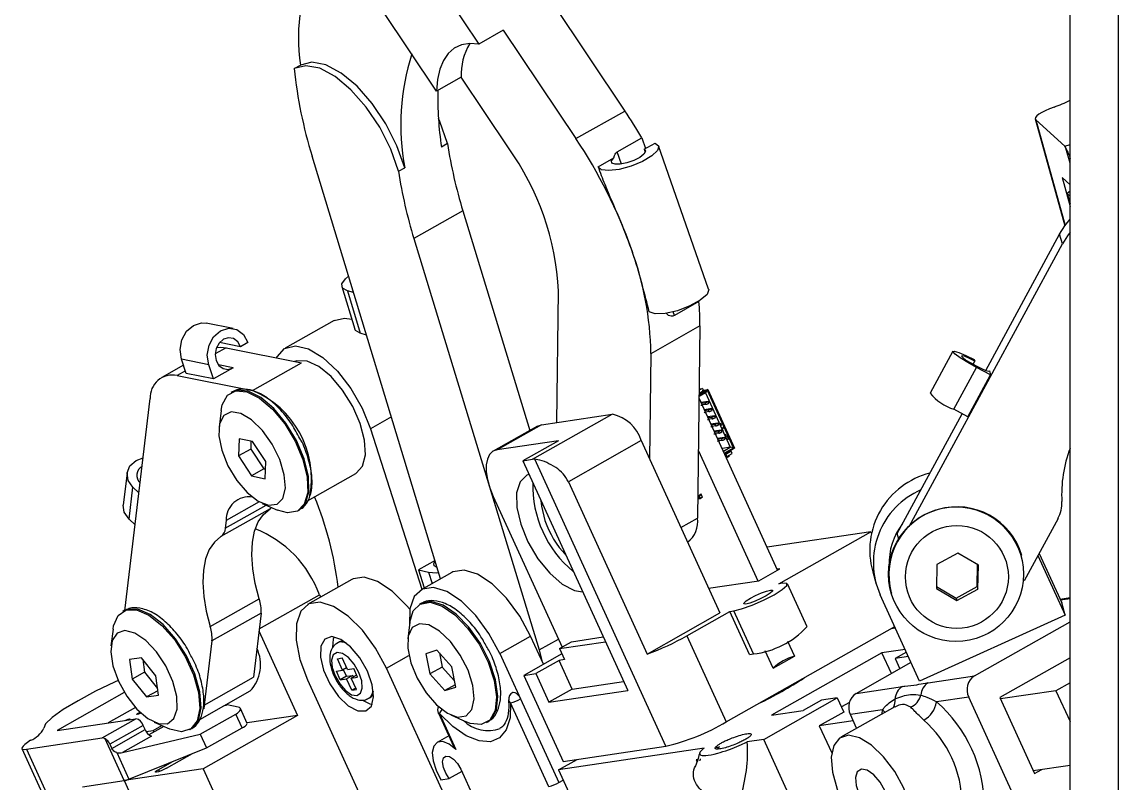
# Model space of a CAD drawing. Header units: millimetres. Extents: x -294 to 2792, y 5 to 1659.
# Drawn here: x 358.06 to 371.77, y 556.09 to 565.61 of the extents above; entities that cross this region are included whole.
import ezdxf

# ---------------------------------------------------------------- set-up
doc = ezdxf.new("R2010")
doc.units = ezdxf.units.MM
doc.layers.get('0').update_dxf_attribs({"lineweight": 18})

msp = doc.modelspace()

# ---------------------------------------------------------------- linework, layer by layer
at = {"color": 7, "linetype": 'Continuous', "lineweight": 25}
for p, q in [((371.173, 554.969), (371.173, 569.457)), ((371.773, 569.353), (371.773, 555.531)), ((362.773, 566.829), (363.773, 565.336)), ((363.247, 564.747), (362.57, 565.757)), ((364.694, 565.856), (365.603, 564.499)), ((364.08, 565.51), (363.773, 565.336)), ((364.08, 565.51), (364.989, 564.153)), ((361.466, 565.029), (361.542, 565.072)), ((363.554, 564.921), (363.247, 564.747)), ((364.145, 564.039), (363.554, 564.921)), ((364.989, 564.153), (365.603, 564.499)), ((370.737, 564.399), (371.107, 563.063)), ((370.744, 564.388), (371.105, 564.061)), ((370.744, 564.388), (371.109, 563.067)), ((363.384, 564.091), (363.307, 564.048)), ((365.507, 563.988), (365.814, 564.162)), ((365.814, 564.162), (365.86, 564.029)), ((365.845, 564.02), (365.981, 564.097)), ((365.561, 563.835), (365.507, 563.988)), ((365.845, 564.02), (365.858, 563.984)), ((366.65, 562.269), (366.024, 564.062)), ((371.105, 564.061), (371.173, 564.082)), ((371.173, 563.846), (371.121, 564.033)), ((371.173, 563.957), (371.159, 563.952)), ((363.296, 558.649), (361.688, 563.935)), ((365.268, 563.802), (365.464, 563.913)), ((371.159, 563.952), (371.173, 563.9)), ((362.77, 563.745), (362.847, 563.788)), ((371.073, 563.667), (371.173, 563.306)), ((371.073, 563.667), (371.173, 563.576)), ((371.173, 563.495), (371.136, 563.468)), ((371.136, 563.468), (371.173, 563.435)), ((371.136, 563.468), (371.173, 563.337)), ((363.576, 563.25), (362.963, 562.903)), ((363.576, 563.25), (364.412, 560.503)), ((362.963, 562.903), (364.528, 557.757)), ((370.117, 561.254), (371.042, 562.96)), ((371.077, 562.837), (371.042, 562.96)), ((369.159, 559.303), (371.077, 562.837)), ((362.061, 562.302), (362.223, 561.77)), ((362.207, 562.229), (362.13, 562.251)), ((362.13, 562.251), (362.292, 561.718)), ((364.75, 560.602), (364.771, 562.246)), ((366.528, 562.115), (366.222, 561.942)), ((366.527, 562.119), (366.528, 562.115)), ((366.222, 561.942), (366.206, 561.987)), ((360.702, 561.779), (360.362, 561.846)), ((361.965, 561.878), (361.351, 561.531)), ((366.542, 561.81), (365.928, 561.463)), ((366.542, 561.81), (366.512, 559.407)), ((362.369, 561.697), (362.292, 561.718)), ((360.612, 561.538), (360.476, 561.46)), ((360.793, 561.551), (360.531, 561.603)), ((360.612, 561.538), (361.557, 561.35)), ((360.886, 561.603), (360.793, 561.551)), ((369.707, 561.493), (369.423, 560.969)), ((360.395, 561.326), (360.054, 561.394)), ((360.114, 561.215), (360.054, 561.394)), ((360.943, 561.003), (361.557, 561.35)), ((365.928, 561.463), (365.912, 560.146)), ((369.958, 561.331), (369.979, 561.371)), ((369.974, 561.39), (369.979, 561.371)), ((360.079, 561.321), (359.807, 561.167)), ((360.103, 561.25), (359.999, 561.191)), ((360.455, 561.147), (360.114, 561.215)), ((360.455, 561.147), (360.395, 561.326)), ((360.7, 561.286), (360.455, 561.147)), ((360.7, 561.286), (360.516, 561.322)), ((369.718, 560.768), (370.002, 561.292)), ((370.178, 561.199), (370.002, 561.292)), ((370.162, 561.243), (370.164, 561.248)), ((370.164, 561.248), (370.178, 561.199)), ((359.999, 561.191), (360.943, 561.003)), ((366.537, 561.076), (366.532, 561.073)), ((369.894, 560.675), (370.178, 561.199)), ((360.689, 560.985), (360.673, 560.976)), ((366.638, 561.014), (366.531, 560.954)), ((366.531, 560.971), (366.585, 561.002)), ((366.634, 561.001), (366.531, 560.943)), ((366.61, 560.972), (366.531, 560.927)), ((366.573, 561.029), (366.532, 561.005)), ((366.532, 561.023), (366.573, 561.029)), ((366.568, 561.004), (366.638, 561.014)), ((366.573, 561.029), (366.585, 561.002)), ((366.61, 560.972), (366.634, 561.001)), ((366.61, 560.972), (366.92, 560.293)), ((366.961, 560.286), (366.634, 561.001)), ((366.638, 561.014), (366.972, 560.282)), ((359.346, 558.246), (359.662, 560.902)), ((367.513, 558.757), (366.53, 560.908)), ((366.644, 560.865), (366.556, 560.852)), ((366.56, 560.844), (366.603, 560.85)), ((366.579, 560.806), (366.569, 560.828)), ((366.613, 560.829), (366.572, 560.822)), ((366.603, 560.85), (366.613, 560.829)), ((366.654, 560.844), (366.644, 560.865)), ((360.551, 560.754), (360.524, 560.545)), ((362.681, 560.672), (362.418, 560.524)), ((364.448, 560.142), (365.445, 560.706)), ((364.557, 560.573), (365.445, 560.706)), ((366.685, 560.776), (366.597, 560.763)), ((366.601, 560.754), (366.644, 560.76)), ((366.62, 560.716), (366.61, 560.738)), ((366.654, 560.739), (366.613, 560.733)), ((366.726, 560.686), (366.638, 560.673)), ((366.642, 560.664), (366.685, 560.67)), ((366.644, 560.76), (366.654, 560.739)), ((366.695, 560.754), (366.685, 560.776)), ((366.685, 560.67), (366.695, 560.649)), ((366.736, 560.664), (366.726, 560.686)), ((369.009, 559.214), (369.823, 560.713)), ((369.894, 560.675), (369.718, 560.768)), ((364.508, 560.557), (363.956, 560.245)), ((364.557, 560.573), (364.005, 560.261)), ((364.508, 560.557), (364.557, 560.573)), ((366.661, 560.626), (366.652, 560.648)), ((366.695, 560.649), (366.654, 560.643)), ((366.767, 560.596), (366.679, 560.583)), ((366.683, 560.574), (366.726, 560.581)), ((366.702, 560.537), (366.693, 560.558)), ((366.736, 560.559), (366.695, 560.553)), ((366.726, 560.581), (366.736, 560.559)), ((366.777, 560.574), (366.767, 560.596)), ((366.791, 560.584), (366.79, 560.584)), ((366.792, 560.61), (366.792, 560.61)), ((366.792, 560.592), (366.792, 560.592)), ((366.794, 560.606), (366.794, 560.606)), ((366.8, 560.589), (366.8, 560.589)), ((366.805, 560.561), (366.805, 560.561)), ((366.807, 560.578), (366.807, 560.578)), ((366.807, 560.562), (366.807, 560.562)), ((366.811, 560.57), (366.811, 560.57)), ((366.812, 560.563), (366.812, 560.563)), ((366.812, 560.551), (366.812, 560.551)), ((366.814, 560.564), (366.813, 560.564)), ((366.817, 560.526), (366.817, 560.525)), ((366.821, 560.549), (366.82, 560.548)), ((366.821, 560.542), (366.821, 560.542)), ((366.823, 560.543), (366.823, 560.543)), ((366.823, 560.543), (366.827, 560.536)), ((366.827, 560.536), (366.827, 560.536)), ((360.775, 560.399), (360.768, 560.184)), ((360.945, 560.365), (360.775, 560.399)), ((362.418, 560.524), (363.06, 558.516)), ((366.808, 560.506), (366.72, 560.493)), ((366.724, 560.484), (366.767, 560.491)), ((366.743, 560.447), (366.734, 560.468)), ((366.777, 560.469), (366.736, 560.463)), ((366.849, 560.416), (366.761, 560.403)), ((366.765, 560.395), (366.808, 560.401)), ((366.767, 560.491), (366.777, 560.469)), ((366.818, 560.485), (366.808, 560.506)), ((366.808, 560.401), (366.818, 560.379)), ((366.823, 560.523), (366.823, 560.523)), ((366.829, 560.525), (366.829, 560.525)), ((366.839, 560.508), (366.839, 560.508)), ((366.841, 560.504), (366.841, 560.504)), ((366.859, 560.395), (366.849, 560.416)), ((366.851, 560.458), (366.851, 560.458)), ((366.865, 560.448), (366.865, 560.448)), ((366.884, 560.421), (366.884, 560.421)), ((366.891, 560.395), (366.89, 560.385)), ((366.891, 560.395), (366.891, 560.395)), ((360.921, 560.27), (360.768, 560.184)), ((360.924, 560.369), (360.921, 560.27)), ((360.921, 560.27), (361.084, 560.021)), ((361.109, 560.115), (360.945, 560.365)), ((364.77, 560.375), (364.005, 560.261)), ((364.77, 560.375), (364.325, 560.124)), ((365.807, 560.376), (364.897, 559.861)), ((365.807, 560.376), (366.792, 558.22)), ((366.784, 560.357), (366.775, 560.378)), ((366.818, 560.379), (366.777, 560.373)), ((366.824, 560.279), (366.819, 560.276)), ((366.92, 560.293), (366.824, 560.279)), ((366.834, 560.244), (366.92, 560.293)), ((366.844, 560.22), (366.961, 560.286)), ((366.848, 560.211), (366.972, 560.282)), ((366.961, 560.286), (366.92, 560.293)), ((360.768, 560.184), (360.931, 559.934)), ((361.101, 559.9), (361.109, 560.115)), ((364.325, 560.124), (364.448, 560.142)), ((364.325, 560.124), (365.638, 557.249)), ((366.114, 556.553), (364.474, 560.143)), ((366.522, 560.25), (367.266, 558.622)), ((366.864, 560.203), (366.853, 560.201)), ((366.933, 560.242), (366.864, 560.203)), ((366.864, 560.203), (366.876, 560.176)), ((366.865, 560.175), (366.876, 560.176)), ((366.871, 560.161), (366.911, 560.184)), ((366.876, 560.176), (366.945, 560.215)), ((366.892, 560.236), (366.933, 560.242)), ((366.945, 560.215), (366.933, 560.242)), ((361.084, 560.021), (360.931, 559.934)), ((361.084, 560.021), (361.105, 560.017)), ((359.374, 559.971), (359.326, 559.57)), ((360.931, 559.934), (361.101, 559.9)), ((361.632, 559.623), (362.237, 559.964)), ((364.897, 559.861), (365.881, 557.706)), ((359.398, 559.394), (359.446, 559.795)), ((359.522, 559.723), (359.446, 559.795)), ((366.518, 559.786), (366.516, 559.79)), ((366.516, 559.788), (366.517, 559.785)), ((366.516, 559.785), (366.517, 559.785)), ((366.516, 559.783), (366.517, 559.783)), ((366.528, 559.687), (366.554, 559.702)), ((366.561, 559.704), (366.534, 559.699)), ((366.554, 559.702), (366.534, 559.699)), ((366.572, 559.669), (366.553, 559.71)), ((360.603, 559.279), (361.115, 559.568)), ((361.026, 559.61), (360.615, 559.377)), ((361.064, 559.591), (361.256, 559.506)), ((363.955, 559.678), (364.816, 557.793)), ((366.528, 559.687), (366.515, 559.685)), ((366.515, 559.682), (366.527, 559.684)), ((366.515, 559.663), (366.522, 559.648)), ((366.542, 559.652), (366.522, 559.648)), ((366.523, 559.647), (366.544, 559.651)), ((366.542, 559.652), (366.527, 559.684)), ((366.53, 559.685), (366.556, 559.701)), ((366.53, 559.685), (366.545, 559.653)), ((366.544, 559.651), (366.571, 559.667)), ((366.545, 559.651), (366.544, 559.651)), ((366.571, 559.668), (366.545, 559.653)), ((366.556, 559.701), (366.571, 559.668)), ((361.162, 559.522), (360.548, 559.175)), ((361.51, 559.496), (361.525, 559.505)), ((359.474, 559.322), (359.398, 559.394)), ((360.615, 559.377), (360.603, 559.279)), ((366.303, 559.289), (366.512, 559.407)), ((371.022, 559.402), (370.598, 558.62)), ((368.678, 559.235), (367.383, 559.042)), ((367.528, 558.585), (368.678, 559.235)), ((368.678, 559.235), (368.688, 559.214)), ((369.03, 559.142), (369.009, 559.214)), ((369.77, 558.969), (369.506, 558.825)), ((370.026, 558.816), (369.77, 558.969)), ((370.57, 558.937), (370.569, 558.941)), ((370.771, 558.939), (371.112, 558.193)), ((370.785, 558.965), (371.068, 558.346)), ((363.227, 558.878), (363.018, 558.76)), ((363.018, 558.76), (363.091, 558.533)), ((363.018, 558.76), (363.145, 558.73)), ((367.278, 558.624), (367.539, 558.772)), ((367.539, 558.772), (367.508, 558.767)), ((369.506, 558.825), (369.499, 558.528)), ((370.009, 558.55), (370.016, 558.821)), ((370.018, 558.519), (370.026, 558.816)), ((362.185, 558.638), (361.633, 558.326)), ((363.436, 558.728), (363.052, 558.511)), ((363.145, 558.73), (363.19, 558.589)), ((366.65, 558.531), (367.278, 558.624)), ((368.703, 558.735), (368.747, 558.582)), ((367.578, 558.592), (367.528, 558.585)), ((367.881, 558.046), (367.635, 558.585)), ((368.936, 558.471), (368.936, 558.468)), ((369.499, 558.553), (369.746, 558.406)), ((369.499, 558.528), (369.755, 558.375)), ((369.746, 558.406), (370.009, 558.55)), ((369.755, 558.375), (370.018, 558.519)), ((370.009, 558.55), (370.018, 558.519)), ((360.415, 558.049), (361.028, 558.396)), ((361.026, 558.022), (361.781, 558.449)), ((361.781, 558.449), (361.796, 558.418)), ((363.049, 558.338), (363.034, 558.329)), ((369.29, 557.369), (368.798, 558.447)), ((369.746, 558.406), (369.755, 558.375)), ((371.173, 558.408), (371.048, 558.39)), ((371.173, 558.398), (371.052, 558.38)), ((371.112, 558.193), (371.068, 558.346)), ((359.336, 558.249), (359.321, 558.24)), ((361.05, 558.219), (360.436, 557.872)), ((361.05, 558.219), (360.954, 557.415)), ((365.881, 557.706), (366.792, 558.22)), ((366.378, 557.935), (366.915, 558.238)), ((366.915, 558.238), (366.964, 558.246)), ((367.161, 557.699), (366.915, 558.238)), ((367.21, 557.707), (366.964, 558.246)), ((362.911, 558.106), (362.885, 557.898)), ((371.112, 558.193), (369.29, 557.369)), ((369.976, 557.435), (371.173, 558.111)), ((359.198, 558.018), (359.172, 557.809)), ((361.023, 557.997), (361.507, 556.938)), ((364.038, 557.714), (364.421, 557.931)), ((364.583, 557.578), (364.421, 557.931)), ((364.936, 557.861), (365.331, 557.92)), ((366.378, 557.935), (366.87, 556.857)), ((366.87, 556.857), (368.979, 558.049)), ((368.94, 558.027), (368.986, 558.034)), ((360.436, 557.872), (360.34, 557.068)), ((364.528, 557.757), (364.77, 557.894)), ((364.783, 557.775), (364.936, 557.861)), ((364.783, 557.775), (365.359, 557.86)), ((367.637, 557.868), (367.724, 557.678)), ((359.553, 557.658), (359.405, 557.636)), ((359.734, 557.435), (359.553, 557.658)), ((362.005, 557.648), (362.064, 557.657)), ((362.071, 557.505), (362.005, 557.648)), ((362.13, 557.513), (362.064, 557.657)), ((362.618, 557.529), (362.899, 557.687)), ((363.25, 557.756), (363.113, 557.711)), ((363.113, 557.711), (363.162, 557.457)), ((363.436, 557.547), (363.25, 557.756)), ((363.281, 557.721), (363.315, 557.544)), ((364.038, 557.714), (364.297, 557.146)), ((364.813, 557.708), (364.339, 557.44)), ((364.528, 557.757), (364.562, 557.622)), ((364.783, 557.775), (364.846, 557.637)), ((367.161, 557.699), (367.21, 557.707)), ((367.458, 557.528), (367.358, 557.747)), ((368.818, 557.721), (367.438, 556.941)), ((367.458, 557.528), (367.724, 557.678)), ((369.109, 557.765), (368.818, 557.721)), ((368.936, 557.463), (368.818, 557.721)), ((369.125, 557.73), (368.983, 557.65)), ((369.15, 557.675), (368.983, 557.65)), ((368.983, 557.65), (369.041, 557.522)), ((371.173, 557.659), (370.293, 557.162)), ((359.405, 557.636), (359.437, 557.391)), ((359.569, 557.638), (359.591, 557.478)), ((362.121, 557.533), (362.071, 557.505)), ((362.118, 557.428), (362.08, 557.51)), ((362.13, 557.513), (362.209, 557.525)), ((362.258, 557.417), (362.209, 557.525)), ((363.357, 555.912), (362.618, 557.529)), ((363.315, 557.544), (363.162, 557.457)), ((363.315, 557.544), (363.47, 557.37)), ((363.485, 557.294), (363.436, 557.547)), ((364.778, 557.626), (364.487, 557.462)), ((364.846, 557.637), (364.778, 557.626)), ((364.942, 557.267), (364.778, 557.626)), ((368.495, 557.214), (369.183, 557.603)), ((359.591, 557.478), (359.437, 557.391)), ((359.437, 557.391), (359.618, 557.169)), ((359.591, 557.478), (359.755, 557.276)), ((359.766, 557.191), (359.734, 557.435)), ((360.34, 557.068), (360.954, 557.415)), ((361.631, 557.382), (362.37, 555.765)), ((361.992, 557.493), (362.071, 557.505)), ((362.041, 557.385), (361.992, 557.493)), ((362.118, 557.428), (362.041, 557.385)), ((362.041, 557.385), (362.12, 557.397)), ((362.118, 557.428), (362.197, 557.44)), ((362.197, 557.44), (362.12, 557.397)), ((362.186, 557.253), (362.12, 557.397)), ((362.246, 557.443), (362.179, 557.406)), ((362.179, 557.406), (362.258, 557.417)), ((362.245, 557.262), (362.179, 557.406)), ((362.206, 557.421), (362.197, 557.44)), ((363.162, 557.457), (363.348, 557.249)), ((364.339, 557.44), (364.487, 557.462)), ((364.339, 557.44), (364.831, 556.362)), ((364.487, 557.462), (364.651, 557.103)), ((369.397, 557.348), (369.976, 557.435)), ((359.759, 557.248), (359.618, 557.169)), ((360.282, 556.888), (360.915, 557.246)), ((362.236, 557.281), (362.186, 557.253)), ((362.186, 557.253), (362.245, 557.262)), ((363.479, 557.323), (363.348, 557.249)), ((363.348, 557.249), (363.485, 557.294)), ((364.942, 557.267), (364.651, 557.103)), ((364.651, 557.103), (365.638, 557.249)), ((364.942, 557.267), (365.586, 557.363)), ((368.495, 557.214), (369.074, 557.3)), ((370.996, 557.247), (370.302, 557.144)), ((371.173, 557.347), (370.996, 557.247)), ((370.996, 557.247), (371.173, 556.861)), ((359.339, 557.225), (358.498, 556.749)), ((359.618, 557.169), (359.766, 557.191)), ((364.148, 557.132), (364.148, 557.133)), ((364.148, 557.132), (364.149, 557.052)), ((364.297, 557.146), (364.776, 556.098)), ((367.34, 556.639), (368.26, 557.159)), ((368.062, 557.13), (367.832, 557)), ((368.26, 557.159), (368.062, 557.13)), ((368.26, 557.159), (368.342, 556.98)), ((368.411, 557.101), (368.312, 557.045)), ((369.905, 557.168), (369.502, 557.108)), ((370.504, 555.857), (369.905, 557.168)), ((370.293, 557.162), (370.728, 556.21)), ((359.478, 557.037), (359.138, 556.845)), ((359.519, 556.973), (359.532, 556.981)), ((360.34, 557.068), (360.333, 557.021)), ((360.609, 557.061), (360.574, 557.053)), ((360.624, 557.07), (360.609, 557.061)), ((360.764, 557.042), (360.624, 557.07)), ((360.878, 556.838), (360.793, 557.024)), ((363.269, 556.965), (363.456, 556.554)), ((363.283, 556.963), (363.489, 556.512)), ((364.65, 556.047), (364.171, 557.096)), ((367.438, 556.941), (367.832, 557)), ((368.342, 556.98), (368.035, 556.807)), ((368.979, 557.047), (368.303, 556.665)), ((368.827, 557.008), (368.424, 556.948)), ((368.823, 556.959), (368.827, 557.008)), ((358.498, 556.749), (359.485, 556.896)), ((359.063, 556.658), (359.485, 556.896)), ((359.711, 556.855), (359.903, 556.77)), ((360.289, 556.702), (360.734, 556.954)), ((361.507, 556.938), (360.326, 556.27)), ((360.812, 556.783), (360.734, 556.954)), ((361.507, 556.938), (360.876, 556.844)), ((363.424, 556.944), (363.616, 556.858)), ((363.87, 556.849), (363.886, 556.858)), ((368.46, 556.87), (368.035, 556.807)), ((368.502, 556.778), (368.424, 556.948)), ((359.575, 556.814), (359.16, 556.579)), ((359.185, 556.526), (359.6, 556.761)), ((359.318, 556.475), (360.289, 556.702)), ((359.6, 556.761), (359.575, 556.814)), ((359.612, 556.738), (359.7, 556.751)), ((359.833, 556.801), (359.647, 556.696)), ((359.7, 556.751), (359.808, 556.812)), ((359.7, 556.751), (359.709, 556.731)), ((360.157, 556.76), (360.172, 556.769)), ((360.289, 556.702), (360.367, 556.532)), ((360.367, 556.532), (360.812, 556.783)), ((368.035, 556.807), (368.19, 556.469)), ((358.116, 556.517), (359.063, 556.658)), ((359.338, 556.123), (359.1, 556.645)), ((359.16, 556.579), (359.185, 556.526)), ((359.679, 556.679), (359.318, 556.475)), ((363.398, 556.682), (363.253, 556.6)), ((364.831, 556.362), (366.114, 556.553)), ((367.015, 556.591), (367.014, 556.591)), ((367.34, 556.639), (367.134, 556.609)), ((367.832, 555.562), (367.34, 556.639)), ((358.058, 556.524), (358.961, 554.548)), ((358.116, 556.517), (359.018, 554.541)), ((359.244, 556.474), (359.396, 556.141)), ((359.396, 556.141), (360.367, 556.532)), ((359.869, 556.279), (360.191, 556.461)), ((366.593, 556.528), (364.773, 556.257)), ((366.739, 556.539), (366.786, 556.546)), ((366.785, 556.546), (366.761, 556.532)), ((366.761, 556.532), (366.786, 556.546)), ((366.779, 556.535), (366.761, 556.532)), ((359.77, 556.264), (359.939, 556.359)), ((364.773, 556.257), (365.004, 556.388)), ((371.173, 556.314), (370.712, 556.246)), ((360.326, 556.27), (359.339, 556.123)), ((359.781, 556.239), (359.77, 556.264)), ((360.326, 556.27), (360.572, 555.731)), ((363.3, 556.134), (363.405, 556.149)), ((363.562, 556.238), (363.405, 556.149)), ((363.548, 556.267), (363.713, 555.907)), ((364.773, 556.257), (365.021, 555.715)), ((370.728, 556.21), (370.821, 556.262)), ((358.816, 556.045), (359.338, 556.123)), ((359.339, 556.123), (359.339, 556.123)), ((359.339, 556.123), (359.585, 555.584)), ((364.776, 556.098), (364.832, 556.129))]:
    msp.add_line(p, q, dxfattribs=at)
for points in [[(363.773, 565.336), (363.661, 565.343), (363.558, 565.326), (363.468, 565.284), (363.392, 565.218), (363.331, 565.13), (363.286, 565.021), (363.258, 564.893), (363.247, 564.747)], [(362.77, 563.745), (362.673, 564.021), (362.535, 564.295), (362.365, 564.549), (362.175, 564.765), (361.978, 564.93), (361.785, 565.033), (361.611, 565.066), (361.466, 565.029)], [(362.847, 563.788), (362.75, 564.064), (362.611, 564.338), (362.442, 564.592), (362.252, 564.808), (362.054, 564.973), (361.862, 565.076), (361.687, 565.11), (361.542, 565.072)], [(370.973, 564.549), (370.914, 564.526), (370.862, 564.503), (370.817, 564.48), (370.781, 564.458), (370.755, 564.437), (370.74, 564.418), (370.736, 564.402), (370.744, 564.388)], [(363.384, 564.091), (363.286, 564.368), (363.269, 564.407)], [(365.981, 564.097), (366.025, 564.061), (366.01, 564.005), (365.939, 563.937), (365.824, 563.869), (365.681, 563.809), (365.532, 563.769), (365.402, 563.753), (365.309, 563.765), (365.268, 563.802)], [(365.845, 564.02), (365.861, 563.995), (365.841, 563.96), (365.79, 563.919), (365.715, 563.881), (365.628, 563.851), (365.545, 563.833), (365.479, 563.832), (365.44, 563.847), (365.435, 563.875), (365.464, 563.913)], [(371.042, 562.96), (371.105, 563.061), (371.173, 563.146)], [(371.173, 562.982), (371.141, 562.938), (371.077, 562.837)], [(362.13, 562.251), (362.07, 562.284), (362.062, 562.337), (362.106, 562.4), (362.145, 562.432)], [(366.65, 562.269), (366.651, 562.265), (366.63, 562.204), (366.546, 562.131), (366.415, 562.06), (366.26, 562.001), (366.106, 561.967), (365.981, 561.962), (365.907, 561.988)], [(361.965, 561.878), (362.093, 561.909), (362.185, 561.895)], [(360.054, 561.394), (360.036, 561.514), (360.058, 561.636), (360.117, 561.744), (360.204, 561.818), (360.305, 561.85), (360.362, 561.846)], [(360.395, 561.326), (360.377, 561.446), (360.399, 561.569), (360.457, 561.676), (360.544, 561.751), (360.645, 561.782), (360.746, 561.765), (360.83, 561.702), (360.886, 561.603)], [(362.292, 561.718), (362.232, 561.752), (362.223, 561.77)], [(360.793, 561.551), (360.759, 561.613), (360.706, 561.652), (360.643, 561.663), (360.58, 561.644), (360.526, 561.597), (360.489, 561.53), (360.475, 561.453), (360.487, 561.378), (360.521, 561.316), (360.574, 561.277), (360.637, 561.266), (360.7, 561.286)], [(360.493, 561.54), (360.546, 561.545), (360.612, 561.538)], [(361.245, 561.412), (361.251, 561.424), (361.345, 561.528), (361.479, 561.562), (361.643, 561.523), (361.823, 561.414), (362.005, 561.244), (362.173, 561.027), (362.315, 560.78), (362.418, 560.524)], [(370.002, 561.292), (369.894, 561.352), (369.799, 561.411), (369.734, 561.459), (369.707, 561.489), (369.723, 561.496), (369.779, 561.48), (369.868, 561.442), (369.974, 561.39)], [(362.319, 560.055), (362.355, 560.197), (362.345, 560.38), (362.291, 560.589), (362.197, 560.803), (362.071, 561.005), (361.926, 561.177), (361.773, 561.302), (361.626, 561.371), (361.498, 561.376), (361.47, 561.367)], [(369.979, 561.371), (369.913, 561.404), (369.858, 561.428), (369.822, 561.438), (369.812, 561.433), (369.829, 561.414), (369.87, 561.384), (369.929, 561.348), (369.997, 561.31), (370.064, 561.277), (370.119, 561.253), (370.154, 561.243), (370.164, 561.248)], [(360.551, 560.754), (360.565, 560.824), (360.63, 560.943)], [(360.63, 560.943), (360.736, 560.999), (360.874, 560.987), (361.031, 560.908), (361.193, 560.77), (361.347, 560.584), (361.478, 560.368), (361.574, 560.14), (361.628, 559.92), (361.634, 559.728), (361.591, 559.582), (361.505, 559.493), (361.381, 559.471), (361.256, 559.506)], [(361.525, 559.505), (361.607, 559.59), (361.649, 559.737), (361.643, 559.929), (361.589, 560.148), (361.493, 560.377), (361.362, 560.593), (361.209, 560.779), (361.046, 560.917), (360.889, 560.995), (360.751, 561.007), (360.689, 560.985)], [(360.585, 560.69), (360.532, 560.587), (360.523, 560.437), (360.559, 560.255), (360.636, 560.062), (360.746, 559.879), (360.877, 559.725), (361.014, 559.617), (361.143, 559.567), (361.25, 559.579), (361.323, 559.654), (361.354, 559.782), (361.341, 559.95), (361.283, 560.14), (361.189, 560.331), (361.067, 560.502), (360.931, 560.635), (360.796, 560.715), (360.676, 560.734), (360.585, 560.69)], [(364.005, 560.261), (363.952, 560.242), (363.91, 560.203), (363.882, 560.146), (363.867, 560.072), (363.868, 559.985), (363.883, 559.888), (363.912, 559.784), (363.955, 559.678)], [(359.446, 559.795), (359.387, 559.879), (359.374, 559.972), (359.409, 560.059), (359.488, 560.127), (359.574, 560.161)], [(362.237, 559.964), (362.241, 559.967), (362.319, 560.055)], [(364.402, 559.954), (364.375, 559.943), (364.29, 559.861), (364.246, 559.723), (364.25, 559.54), (364.299, 559.329), (364.39, 559.109), (364.515, 558.899), (364.662, 558.717), (364.818, 558.581), (364.971, 558.502), (365.073, 558.485)], [(359.398, 559.394), (359.339, 559.479), (359.326, 559.57)], [(364.552, 559.626), (364.557, 559.555), (364.601, 559.375)], [(366.527, 559.687), (366.528, 559.687), (366.528, 559.687)], [(366.528, 559.687), (366.528, 559.687), (366.528, 559.687)], [(366.534, 559.699), (366.534, 559.699), (366.534, 559.699)], [(361.028, 558.396), (360.978, 558.589), (360.946, 558.774), (360.934, 558.947), (360.942, 559.104), (360.969, 559.242), (361.016, 559.36), (361.08, 559.453), (361.162, 559.522)], [(361.182, 559.539), (361.173, 559.529), (361.162, 559.522)], [(360.548, 559.175), (360.467, 559.107), (360.402, 559.013), (360.356, 558.896), (360.329, 558.757), (360.321, 558.6), (360.333, 558.428), (360.364, 558.243), (360.415, 558.049)], [(363.253, 558.79), (363.218, 558.808), (363.212, 558.838), (363.23, 558.867)], [(364.421, 557.931), (364.286, 558.181), (364.121, 558.405), (363.941, 558.584), (363.759, 558.705), (363.592, 558.757), (363.451, 558.736), (363.436, 558.728)], [(362.91, 558.266), (362.87, 558.315), (362.69, 558.494), (362.509, 558.615), (362.341, 558.667), (362.201, 558.646), (362.185, 558.638)], [(363.145, 558.73), (363.247, 558.723), (363.273, 558.725)], [(364.038, 557.714), (363.902, 557.964), (363.737, 558.188), (363.557, 558.368), (363.376, 558.488), (363.208, 558.54), (363.068, 558.519), (362.966, 558.427), (362.911, 558.272), (362.907, 558.07)], [(366.964, 558.246), (367.063, 558.27), (367.194, 558.317), (367.336, 558.38), (367.468, 558.448), (367.571, 558.512), (367.627, 558.562), (367.63, 558.59), (367.578, 558.592)], [(367.37, 558.434), (367.303, 558.399), (367.232, 558.368), (367.167, 558.344), (367.117, 558.332), (367.091, 558.333), (367.093, 558.347), (367.121, 558.372), (367.172, 558.404), (367.238, 558.439), (367.31, 558.47), (367.375, 558.493), (367.424, 558.506), (367.45, 558.505), (367.449, 558.491), (367.421, 558.466), (367.37, 558.434)], [(362.618, 557.529), (362.483, 557.779), (362.318, 558.003), (362.138, 558.182), (361.957, 558.303), (361.789, 558.355), (361.648, 558.334), (361.547, 558.242), (361.492, 558.086), (361.488, 557.879), (361.536, 557.638), (361.631, 557.382)], [(362.911, 558.106), (362.953, 558.245), (363.04, 558.332), (363.164, 558.354), (363.314, 558.307), (363.475, 558.197), (363.635, 558.032), (363.778, 557.828), (363.893, 557.603), (363.968, 557.377), (363.997, 557.169), (363.978, 556.999), (363.913, 556.881), (363.806, 556.826), (363.668, 556.839), (363.616, 556.858)], [(363.886, 556.858), (363.928, 556.89), (363.994, 557.008), (364.013, 557.178), (363.983, 557.385), (363.908, 557.612), (363.794, 557.837), (363.65, 558.041), (363.491, 558.205), (363.329, 558.316), (363.18, 558.362), (363.056, 558.341), (363.049, 558.338)], [(359.198, 558.018), (359.205, 558.058), (359.261, 558.188), (359.36, 558.257), (359.492, 558.258), (359.647, 558.192), (359.809, 558.065), (359.966, 557.888), (360.102, 557.676), (360.206, 557.448), (360.268, 557.225), (360.284, 557.027), (360.251, 556.87), (360.172, 556.77), (360.055, 556.734), (359.91, 556.767), (359.903, 556.77)], [(360.172, 556.769), (360.188, 556.778), (360.266, 556.879), (360.299, 557.035), (360.284, 557.234), (360.221, 557.457), (360.117, 557.684), (359.981, 557.896), (359.825, 558.074), (359.662, 558.201), (359.508, 558.267), (359.375, 558.265), (359.336, 558.249)], [(363.002, 557.404), (363.114, 557.222), (363.245, 557.07), (363.382, 556.965), (363.51, 556.918), (363.616, 556.935), (363.687, 557.013), (363.716, 557.144), (363.699, 557.314), (363.64, 557.504), (363.543, 557.694), (363.42, 557.863), (363.284, 557.994), (363.149, 558.07), (363.031, 558.086), (362.941, 558.038), (362.891, 557.932), (362.885, 557.78), (362.923, 557.597), (363.002, 557.404)], [(359.265, 557.366), (359.369, 557.179), (359.496, 557.017), (359.633, 556.898), (359.765, 556.836), (359.878, 556.835), (359.959, 556.898), (359.999, 557.016), (359.995, 557.177), (359.946, 557.364), (359.858, 557.557), (359.741, 557.733), (359.607, 557.875), (359.47, 557.967), (359.346, 557.999), (359.248, 557.968), (359.187, 557.876), (359.169, 557.734), (359.196, 557.558), (359.265, 557.366)], [(362.382, 557.493), (362.287, 557.659), (362.171, 557.798), (362.048, 557.89), (361.936, 557.924), (361.849, 557.894), (361.8, 557.805), (361.794, 557.668), (361.833, 557.503), (361.912, 557.332), (362.019, 557.177), (362.14, 557.059), (362.26, 556.995), (362.361, 556.994), (362.43, 557.054), (362.458, 557.169), (362.441, 557.322), (362.382, 557.493)], [(361.963, 557.921), (361.953, 557.891), (361.945, 557.793)], [(362.116, 557.846), (362.037, 557.858), (362.005, 557.847)], [(362.273, 557.477), (362.215, 557.579), (362.143, 557.661), (362.068, 557.712), (362.002, 557.725), (361.954, 557.696), (361.933, 557.63), (361.941, 557.538), (361.977, 557.433), (362.035, 557.332), (362.107, 557.249), (362.182, 557.198), (362.248, 557.186), (362.295, 557.215), (362.317, 557.28), (362.309, 557.372), (362.273, 557.477)], [(359.261, 557.374), (359.217, 557.354), (358.979, 557.24), (358.76, 557.123), (358.575, 557.012), (358.437, 556.913), (358.354, 556.833), (358.332, 556.778)], [(362.398, 557.15), (362.429, 557.178), (362.455, 557.246)], [(362.326, 557.124), (362.413, 557.082), (362.44, 557.076)], [(364.199, 557.226), (364.206, 557.229), (364.224, 557.227), (364.243, 557.216), (364.263, 557.198), (364.282, 557.174), (364.297, 557.146)], [(359.547, 556.967), (359.537, 556.962), (359.517, 556.955), (359.502, 556.952), (359.494, 556.952), (359.495, 556.956), (359.503, 556.964), (359.519, 556.973)], [(363.283, 556.963), (363.275, 556.963), (363.27, 556.964), (363.269, 556.965)], [(364.171, 557.096), (364.165, 556.907), (364.118, 556.758), (364.035, 556.657), (363.919, 556.609), (363.777, 556.619), (363.618, 556.683), (363.45, 556.801), (363.283, 556.963)], [(368.853, 556.976), (368.849, 556.982), (368.827, 557.008)], [(359.348, 556.876), (359.368, 556.885), (359.388, 556.892), (359.403, 556.895), (359.41, 556.895), (359.41, 556.891), (359.402, 556.884)], [(369.092, 556.028), (368.978, 556.237), (368.838, 556.422), (368.687, 556.567), (368.536, 556.659), (368.399, 556.69), (368.289, 556.656), (368.215, 556.562), (368.184, 556.415), (368.199, 556.228), (368.258, 556.018), (368.356, 555.804), (368.484, 555.604), (368.631, 555.437), (368.784, 555.317), (368.929, 555.255), (369.054, 555.257), (369.147, 555.322), (369.2, 555.444), (369.208, 555.613), (369.171, 555.813), (369.092, 556.028)], [(358.167, 556.627), (358.127, 556.6), (358.095, 556.575), (358.072, 556.554), (358.06, 556.537), (358.058, 556.525), (358.067, 556.517), (358.086, 556.514), (358.116, 556.517)], [(363.489, 556.512), (363.404, 556.579), (363.324, 556.611), (363.257, 556.602), (363.212, 556.555), (363.193, 556.475), (363.203, 556.37), (363.24, 556.252), (363.3, 556.134)], [(363.405, 556.149), (363.361, 556.216), (363.332, 556.289), (363.321, 556.356), (363.332, 556.406), (363.362, 556.43), (363.406, 556.426), (363.458, 556.393), (363.508, 556.336), (363.548, 556.267)], [(359.869, 556.279), (359.835, 556.262), (359.8, 556.246), (359.767, 556.234), (359.743, 556.228), (359.729, 556.229), (359.73, 556.236), (359.744, 556.248), (359.77, 556.264)], [(368.86, 555.993), (368.796, 556.105), (368.716, 556.196), (368.634, 556.252), (368.562, 556.265), (368.51, 556.234), (368.486, 556.161), (368.495, 556.06), (368.534, 555.945), (368.598, 555.833), (368.678, 555.742), (368.76, 555.686), (368.832, 555.673), (368.884, 555.704), (368.908, 555.776), (368.899, 555.878), (368.86, 555.993)]]:
    msp.add_lwpolyline(points, dxfattribs=at)
for centre, radius in [((369.745, 558.705), 0.843), ((369.756, 558.671), 0.644)]:
    msp.add_circle(centre, radius, dxfattribs=at)
for centre, radius, start, end in [((363.846, 565.413), 2.328, 153.0658, 188.4229), ((364.313, 564.952), 0.76, 149.0013, 182.3822), ((365.744, 564.323), 2.946, 162.4284, 190.4566), ((366.915, 565.566), 5.475, 185.6316, 197.3342), ((367.184, 564.642), 3.922, 178.3264, 188.7099), ((370.409, 566.153), 1.701, 289.3712, 296.6991), ((360.396, 561.012), 6.267, 30.1728, 33.8165), ((369.115, 564.958), 5.797, 188.5977, 197.1394), ((359.874, 560.716), 6.163, 19.4803, 33.8968), ((361.379, 562.067), 3.397, 3.0092, 35.4772), ((371.028, 563.998), 0.0989, 20.5157, 39.1784), ((368.502, 564.611), 5.797, 188.5977, 197.1394), ((362.006, 561.408), 3.922, 0.8151, 20.3409), ((363.713, 561.839), 2.829, 359.4232, 5.6169), ((359.942, 560.916), 0.28, 78.3714, 182.9499), ((360.486, 559.899), 1.195, 349.886, 67.5082), ((369.917, 561.377), 0.641, 219.4774, 251.8816), ((365.349, 560.237), 0.478, 16.8563, 78.3857), ((372.638, 559.709), 1.571, 158.7644, 183.4797), ((364.465, 560.026), 0.118, 85.6782, 98.2106), ((359.62, 559.942), 0.126, 118.1335, 228.3081), ((365.839, 559.816), 1.391, 178.4695, 230.6355), ((369.662, 559.003), 0.996, 104.1795, 195.5646), ((366.517, 559.786), 0.00116, 286.1851, 335.0556), ((366.516, 559.784), 0.00149, 317.2252, 37.9111), ((369.701, 558.852), 0.99, 113.4956, 204.1904), ((360.895, 559.392), 0.28, 80.7386, 183.0059), ((357.424, 557.946), 4.631, 7.4072, 21.9012), ((366.532, 559.598), 0.0514, 102.1127, 110.1823), ((366.523, 559.649), 0.00175, 201.0773, 276.5207), ((366.529, 559.685), 0.00189, 99.8073, 125.3465), ((366.529, 559.685), 0.00218, 141.9489, 206.3317), ((366.526, 559.691), 0.00674, 282.9147, 293.6703), ((366.527, 559.685), 0.00265, 20.0212, 69.0877), ((366.524, 559.695), 0.0116, 292.4384, 299.8972), ((366.534, 559.697), 0.00175, 21.0773, 96.5207), ((366.54, 559.659), 0.00674, 282.9147, 293.6703), ((366.544, 559.653), 0.00176, 201.1336, 275.2895), ((366.539, 559.663), 0.0116, 292.4384, 299.8972), ((366.543, 559.653), 0.00189, 279.8073, 305.3465), ((366.543, 559.652), 0.0016, 325.2939, 35.9893), ((366.57, 559.67), 0.00116, 286.1851, 335.0556), ((366.57, 559.668), 0.00149, 317.2252, 37.9111), ((370.676, 559.59), 0.393, 331.4601, 3.4682), ((369.755, 558.698), 0.85, 16.5905, 195.4882), ((365.733, 559.77), 1.199, 199.2503, 223.5491), ((366.187, 559.364), 0.328, 307.7256, 7.473), ((369.698, 558.853), 0.789, 141.8251, 183.1595), ((360.468, 559.284), 0.136, 306.5016, 358.0023), ((360.465, 557.967), 1.401, 20.105, 68.5282), ((360.603, 558.254), 0.448, 355.4469, 18.3905), ((359.989, 557.908), 0.448, 355.4469, 18.3905), ((364.639, 561.048), 3.566, 290.3928, 299.1905), ((367.085, 558.786), 1.086, 276.6124, 317.0996), ((360.562, 557.573), 0.482, 317.1297, 25.2737), ((367.864, 557.12), 0.575, 104.0956, 134.8473), ((364.66, 562.379), 5.904, 296.2963, 302.6465), ((370.09, 557.261), 0.208, 123.3985, 206.6251), ((369.174, 557.137), 0.191, 121.4554, 177.8934), ((369.497, 557.185), 0.191, 121.4554, 177.8934), ((364.248, 557.139), 0.1, 119.4714, 183.8255), ((364.197, 557.137), 0.0492, 186.0911, 238.3203), ((364.063, 557.546), 0.463, 283.4786, 300.3341), ((368.61, 557.041), 0.208, 123.3985, 206.6251), ((368.842, 557.118), 0.143, 324.6857, 10.2853), ((369.083, 557.251), 0.23, 294.1718, 345.2138), ((369.185, 557.161), 0.321, 298.9976, 350.5399), ((368.357, 555.793), 1.744, 0.1389, 48.9661), ((363.359, 557.007), 0.1, 155.3748, 204.5525), ((363.417, 556.914), 0.143, 136.9067, 159.863), ((359.461, 556.779), 0.12, 16.8563, 78.3857), ((360.778, 556.892), 0.114, 287.2654, 331.5851), ((363.89, 557.184), 0.437, 225.3433, 290.5827), ((365.466, 559.257), 2.781, 283.4786, 300.3341), ((368.425, 555.828), 1.395, 0.1389, 48.9661), ((358.049, 556.921), 0.317, 291.9641, 333.1827), ((359.732, 556.81), 0.142, 200.2379, 247.7659), ((359.065, 556.605), 0.0529, 49.3664, 92.3896), ((365.263, 556.489), 1.875, 341.7101, 3.6571), ((359.282, 556.406), 0.289, 281.3455, 293.2965), ((364.542, 556.498), 0.463, 283.4786, 300.3341)]:
    msp.add_arc(centre, radius, start, end, dxfattribs=at)
for centre, major_axis, ratio, start_param, end_param in [((360.641, 556.973), (0.153, 0.05), 0.337866, 5.250833, 6.82163), ((359.304, 556.573), (0.129, 0.044), 0.724437, 3.997684, 4.573643)]:
    msp.add_ellipse(centre, major_axis=major_axis, ratio=ratio, start_param=start_param, end_param=end_param, dxfattribs=at)
for points, knots in [([(365.464, 563.913), (365.465, 563.916), (365.468, 563.932), (365.476, 563.957), (365.492, 563.979), (365.504, 563.986), (365.507, 563.988)], [0, 0, 0, 0, 0.00893579, 0.04810786, 0.07757195, 0.0905876, 0.0905876, 0.0905876, 0.0905876]), ([(371.159, 563.952), (371.155, 563.962), (371.148, 563.983), (371.132, 564.011), (371.125, 564.026), (371.121, 564.033)], [0, 0, 0, 0, 0.03070989, 0.06133695, 0.08925039, 0.08925039, 0.08925039, 0.08925039]), ([(365.684, 562.771), (365.635, 562.903), (365.535, 563.169), (365.376, 563.512), (365.296, 563.727), (365.268, 563.802)], [0, 0, 0, 0, 0.432605, 0.875297, 1.112566, 1.112566, 1.112566, 1.112566]), ([(365.907, 561.988), (365.879, 562.096), (365.823, 562.315), (365.747, 562.588), (365.695, 562.741), (365.684, 562.771)], [0, 0, 0, 0, 0.3579478, 0.7239636, 0.8149459, 0.8149459, 0.8149459, 0.8149459]), ([(366.222, 561.942), (366.215, 561.939), (366.201, 561.933), (366.176, 561.931), (366.146, 561.941), (366.129, 561.96), (366.12, 561.971)], [0, 0, 0, 0, 0.0174875, 0.0386296, 0.0749607, 0.1188674, 0.1188674, 0.1188674, 0.1188674]), ([(361.537, 560.402), (361.504, 560.463), (361.435, 560.591), (361.298, 560.763), (361.145, 560.904), (360.99, 560.995), (360.848, 561.027), (360.742, 561.018), (360.698, 560.986), (360.689, 560.979)], [0, 0, 0, 0, 0.172647, 0.365098, 0.559145, 0.756914, 0.933734, 1.095152, 1.141068, 1.141068, 1.141068, 1.141068]), ([(366.794, 560.588), (366.793, 560.588), (366.792, 560.588), (366.791, 560.586), (366.791, 560.585), (366.791, 560.584)], [0, 0, 0, 0, 0.002975796, 0.004318905, 0.005641423, 0.005641423, 0.005641423, 0.005641423]), ([(366.792, 560.592), (366.793, 560.592), (366.794, 560.592), (366.796, 560.592), (366.798, 560.591), (366.799, 560.589), (366.8, 560.589)], [0, 0, 0, 0, 0.002348278, 0.004531811, 0.006651604, 0.008817595, 0.008817595, 0.008817595, 0.008817595]), ([(366.8, 560.589), (366.801, 560.587), (366.804, 560.584), (366.806, 560.58), (366.807, 560.578)], [0, 0, 0, 0, 0.00628074, 0.01301909, 0.01301909, 0.01301909, 0.01301909]), ([(366.817, 560.526), (366.818, 560.525), (366.819, 560.524), (366.821, 560.523), (366.822, 560.523), (366.823, 560.523)], [0, 0, 0, 0, 0.001533044, 0.003091763, 0.006512778, 0.006512778, 0.006512778, 0.006512778]), ([(366.827, 560.536), (366.828, 560.534), (366.829, 560.531), (366.829, 560.527), (366.829, 560.525), (366.829, 560.525)], [0, 0, 0, 0, 0.00589346, 0.00870051, 0.01156893, 0.01156893, 0.01156893, 0.01156893]), ([(361.522, 559.511), (361.54, 559.52), (361.598, 559.548), (361.657, 559.647), (361.692, 559.789), (361.688, 559.967), (361.638, 560.17), (361.584, 560.322), (361.541, 560.395), (361.537, 560.402)], [0, 0, 0, 0, 0.0776683, 0.2394384, 0.4057461, 0.5895214, 0.7796631, 0.9680597, 0.9869955, 0.9869955, 0.9869955, 0.9869955]), ([(366.829, 560.525), (366.829, 560.524), (366.829, 560.523), (366.828, 560.52), (366.826, 560.52), (366.825, 560.519)], [0, 0, 0, 0, 0.001803408, 0.003611806, 0.00753488, 0.00753488, 0.00753488, 0.00753488]), ([(366.851, 560.458), (366.853, 560.457), (366.858, 560.455), (366.863, 560.45), (366.865, 560.448)], [0, 0, 0, 0, 0.00849929, 0.01735491, 0.01735491, 0.01735491, 0.01735491]), ([(366.865, 560.448), (366.869, 560.444), (366.876, 560.436), (366.881, 560.426), (366.884, 560.421)], [0, 0, 0, 0, 0.01695066, 0.03351301, 0.03351301, 0.03351301, 0.03351301]), ([(366.884, 560.421), (366.886, 560.417), (366.89, 560.407), (366.891, 560.399), (366.891, 560.395)], [0, 0, 0, 0, 0.01332898, 0.02684815, 0.02684815, 0.02684815, 0.02684815]), ([(364.897, 559.861), (364.876, 559.896), (364.835, 559.966), (364.734, 560.046), (364.621, 560.106), (364.528, 560.137), (364.487, 560.142), (364.474, 560.143)], [0, 0, 0, 0, 0.1094311, 0.218313, 0.3401971, 0.4711437, 0.5306263, 0.5306263, 0.5306263, 0.5306263]), ([(363.843, 557.85), (363.83, 557.874), (363.779, 557.966), (363.666, 558.106), (363.514, 558.25), (363.359, 558.344), (363.217, 558.379), (363.11, 558.375), (363.069, 558.343), (363.061, 558.337)], [0, 0, 0, 0, 0.069429, 0.259216, 0.450477, 0.64528, 0.820789, 0.980502, 1.019197, 1.019197, 1.019197, 1.019197]), ([(360.164, 557.702), (360.152, 557.725), (360.107, 557.817), (360, 557.962), (359.852, 558.119), (359.693, 558.233), (359.542, 558.286), (359.418, 558.29), (359.363, 558.257), (359.345, 558.245)], [0, 0, 0, 0, 0.064509, 0.255854, 0.448272, 0.643518, 0.843848, 1.007797, 1.090062, 1.090062, 1.090062, 1.090062]), ([(362.007, 557.843), (361.993, 557.836), (361.957, 557.816), (361.922, 557.753), (361.904, 557.666), (361.917, 557.55), (361.967, 557.412), (362.05, 557.282), (362.15, 557.182), (362.248, 557.132), (362.336, 557.122), (362.379, 557.144), (362.395, 557.153)], [0, 0, 0, 0, 0.051715, 0.13609, 0.229311, 0.351775, 0.489452, 0.621865, 0.754845, 0.88578, 0.981372, 1.042526, 1.042526, 1.042526, 1.042526]), ([(362.079, 557.864), (362.063, 557.865), (362.036, 557.865), (362.015, 557.849), (362.007, 557.843)], [0, 0, 0, 0, 0.04897146, 0.08011484, 0.08011484, 0.08011484, 0.08011484]), ([(363.88, 556.862), (363.897, 556.87), (363.955, 556.896), (364.014, 556.993), (364.052, 557.133), (364.049, 557.309), (364.004, 557.511), (363.933, 557.699), (363.868, 557.808), (363.843, 557.85)], [0, 0, 0, 0, 0.073699, 0.238514, 0.407066, 0.5934, 0.787102, 0.979071, 1.099986, 1.099986, 1.099986, 1.099986]), ([(360.151, 556.764), (360.162, 556.767), (360.214, 556.783), (360.28, 556.865), (360.331, 556.994), (360.341, 557.159), (360.31, 557.354), (360.249, 557.543), (360.188, 557.657), (360.164, 557.702)], [0, 0, 0, 0, 0.041976, 0.206376, 0.368823, 0.546887, 0.737304, 0.927102, 1.05197, 1.05197, 1.05197, 1.05197]), ([(369.074, 557.3), (369.085, 557.302), (369.146, 557.31), (369.23, 557.317), (369.34, 557.339), (369.386, 557.347), (369.397, 557.348)], [0, 0, 0, 0, 0.0343608, 0.1913959, 0.2942274, 0.3269252, 0.3269252, 0.3269252, 0.3269252]), ([(362.395, 557.153), (362.402, 557.155), (362.429, 557.165), (362.445, 557.19), (362.456, 557.209)], [0, 0, 0, 0, 0.02301841, 0.08724974, 0.08724974, 0.08724974, 0.08724974]), ([(368.827, 557.008), (368.833, 557.017), (368.871, 557.073), (368.932, 557.112), (368.983, 557.144)], [0, 0, 0, 0, 0.0367048, 0.2110204, 0.2110204, 0.2110204, 0.2110204]), ([(368.983, 557.144), (369.046, 557.17), (369.15, 557.212), (369.262, 557.198), (369.306, 557.192)], [0, 0, 0, 0, 0.2067822, 0.3376978, 0.3376978, 0.3376978, 0.3376978]), ([(369.306, 557.192), (369.329, 557.185), (369.388, 557.166), (369.459, 557.13), (369.502, 557.108)], [0, 0, 0, 0, 0.0858172, 0.2137803, 0.2137803, 0.2137803, 0.2137803]), ([(364.149, 557.052), (364.149, 557.048), (364.151, 556.986), (364.13, 556.892), (364.089, 556.807), (364.054, 556.786), (364.039, 556.778)], [0, 0, 0, 0, 0.0080823, 0.1234517, 0.2383548, 0.314397, 0.314397, 0.314397, 0.314397]), ([(369.178, 557.041), (369.144, 557.059), (369.082, 557.093), (369.013, 557.059), (368.981, 557.043)], [0, 0, 0, 0, 0.1198779, 0.2211387, 0.2211387, 0.2211387, 0.2211387]), ([(369.341, 556.88), (369.301, 556.919), (369.238, 556.983), (369.194, 557.025), (369.178, 557.041)], [0, 0, 0, 0, 0.1405717, 0.228978, 0.228978, 0.228978, 0.228978]), ([(366.744, 556.551), (366.751, 556.557), (366.765, 556.569), (366.802, 556.592), (366.847, 556.615), (366.902, 556.64), (366.976, 556.669), (367.059, 556.696), (367.136, 556.713), (367.181, 556.714), (367.188, 556.699), (367.171, 556.678), (367.138, 556.654), (367.093, 556.628), (367.049, 556.606), (367.024, 556.595), (367.015, 556.591)], [0, 0, 0, 0, 0.0365825, 0.0734009, 0.1068177, 0.1401553, 0.1936412, 0.2712503, 0.351452, 0.4464605, 0.5092474, 0.5582363, 0.5987165, 0.6393499, 0.6766002, 0.6955868, 0.6955868, 0.6955868, 0.6955868]), ([(359.16, 556.579), (359.155, 556.589), (359.144, 556.608), (359.121, 556.63), (359.107, 556.64), (359.1, 556.645)], [0, 0, 0, 0, 0.03127576, 0.06246718, 0.09089496, 0.09089496, 0.09089496, 0.09089496]), ([(363.489, 556.512), (363.478, 556.522), (363.464, 556.536), (363.459, 556.551), (363.458, 556.554)], [0, 0, 0, 0, 0.04077329, 0.05426377, 0.05426377, 0.05426377, 0.05426377]), ([(366.593, 556.528), (366.589, 556.526), (366.566, 556.508), (366.535, 556.476), (366.536, 556.442), (366.604, 556.431), (366.735, 556.455), (366.864, 556.496), (366.966, 556.534), (367.047, 556.567), (367.11, 556.597), (367.134, 556.609)], [0, 0, 0, 0, 0.0127296, 0.081296, 0.1901141, 0.3421603, 0.4951528, 0.5956952, 0.6244001, 0.6965691, 0.7430613, 0.7430613, 0.7430613, 0.7430613]), ([(367.014, 556.591), (367.008, 556.589), (366.976, 556.575), (366.913, 556.55), (366.831, 556.526), (366.763, 556.514), (366.73, 556.52), (366.73, 556.535), (366.741, 556.547), (366.744, 556.551)], [0, 0, 0, 0, 0.0098961, 0.0568867, 0.115436, 0.1893303, 0.2639285, 0.313604, 0.3331428, 0.3331428, 0.3331428, 0.3331428]), ([(359.244, 556.474), (359.235, 556.477), (359.218, 556.483), (359.198, 556.502), (359.189, 556.518), (359.185, 556.526)], [0, 0, 0, 0, 0.02743824, 0.05480439, 0.08267631, 0.08267631, 0.08267631, 0.08267631]), ([(366.538, 556.472), (366.526, 556.424), (366.509, 556.355), (366.487, 556.31), (366.48, 556.296)], [0, 0, 0, 0, 0.1292982, 0.1864437, 0.1864437, 0.1864437, 0.1864437]), ([(367.044, 555.901), (367.001, 555.892), (366.917, 555.874), (366.78, 555.888), (366.653, 555.932), (366.548, 556.005), (366.476, 556.099), (366.454, 556.203), (366.463, 556.275), (366.485, 556.305), (366.485, 556.305)], [0, 0, 0, 0, 0.1187178, 0.2374008, 0.3579665, 0.4817866, 0.608544, 0.7365036, 0.8626428, 0.8637756, 0.8637756, 0.8637756, 0.8637756]), ([(366.495, 556.368), (366.496, 556.37), (366.499, 556.372), (366.502, 556.377), (366.504, 556.383), (366.504, 556.388), (366.504, 556.39)], [0, 0, 0, 0, 0.00613366, 0.01219855, 0.01832986, 0.02439102, 0.02439102, 0.02439102, 0.02439102]), ([(366.539, 556.375), (366.541, 556.376), (366.544, 556.379), (366.547, 556.384), (366.548, 556.39), (366.548, 556.394), (366.548, 556.396)], [0, 0, 0, 0, 0.00606061, 0.01219137, 0.01825572, 0.02438883, 0.02438883, 0.02438883, 0.02438883])]:
    msp.add_open_spline(points, degree=3, knots=knots, dxfattribs=at)
for points in [[(366.564, 560.828), (366.566, 560.828), (366.57, 560.829), (366.57, 560.826), (366.564, 560.821), (366.557, 560.816), (366.553, 560.814)], [(366.603, 560.85), (366.605, 560.851), (366.61, 560.852), (366.621, 560.855), (366.632, 560.86), (366.64, 560.864), (366.644, 560.865)], [(366.613, 560.829), (366.615, 560.829), (366.62, 560.83), (366.631, 560.834), (366.642, 560.838), (366.65, 560.842), (366.654, 560.844)], [(366.605, 560.738), (366.607, 560.739), (366.611, 560.739), (366.611, 560.736), (366.605, 560.731), (366.598, 560.726), (366.594, 560.724)], [(366.644, 560.76), (366.646, 560.761), (366.651, 560.762), (366.662, 560.765), (366.673, 560.77), (366.681, 560.774), (366.685, 560.776)], [(366.654, 560.739), (366.656, 560.739), (366.661, 560.74), (366.672, 560.744), (366.683, 560.749), (366.691, 560.752), (366.695, 560.754)], [(366.685, 560.67), (366.687, 560.671), (366.692, 560.672), (366.703, 560.676), (366.715, 560.68), (366.722, 560.684), (366.726, 560.686)], [(366.695, 560.649), (366.697, 560.649), (366.702, 560.65), (366.713, 560.654), (366.724, 560.659), (366.732, 560.662), (366.736, 560.664)], [(366.646, 560.649), (366.648, 560.649), (366.652, 560.649), (366.652, 560.646), (366.646, 560.641), (366.639, 560.637), (366.635, 560.634)], [(366.687, 560.559), (366.689, 560.559), (366.693, 560.559), (366.693, 560.556), (366.687, 560.551), (366.68, 560.547), (366.676, 560.544)], [(366.726, 560.581), (366.728, 560.581), (366.733, 560.582), (366.744, 560.586), (366.756, 560.59), (366.763, 560.594), (366.767, 560.596)], [(366.736, 560.559), (366.738, 560.56), (366.743, 560.561), (366.754, 560.564), (366.765, 560.569), (366.773, 560.573), (366.777, 560.574)], [(366.728, 560.469), (366.73, 560.469), (366.734, 560.469), (366.734, 560.466), (366.728, 560.461), (366.721, 560.457), (366.717, 560.455)], [(366.767, 560.491), (366.769, 560.491), (366.774, 560.492), (366.785, 560.496), (366.797, 560.501), (366.804, 560.504), (366.808, 560.506)], [(366.777, 560.469), (366.779, 560.47), (366.784, 560.471), (366.795, 560.474), (366.806, 560.479), (366.814, 560.483), (366.818, 560.485)], [(366.808, 560.401), (366.81, 560.401), (366.815, 560.402), (366.826, 560.406), (366.838, 560.411), (366.845, 560.415), (366.849, 560.416)], [(366.818, 560.379), (366.82, 560.38), (366.825, 560.381), (366.836, 560.385), (366.847, 560.389), (366.855, 560.393), (366.859, 560.395)], [(366.769, 560.379), (366.771, 560.379), (366.775, 560.38), (366.775, 560.377), (366.769, 560.371), (366.762, 560.367), (366.758, 560.365)]]:
    msp.add_open_spline(points, degree=3, dxfattribs=at)

doc.saveas('drawing.dxf')
